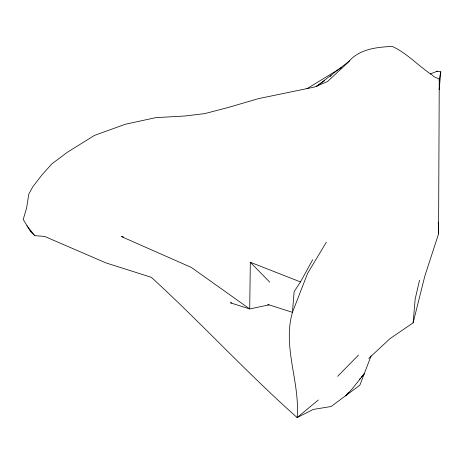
<?xml version="1.0" encoding="UTF-8"?>
<svg xmlns="http://www.w3.org/2000/svg" width="464" height="464" viewBox="0 0 464 464"><rect width="100%" height="100%" fill="white"/><g stroke="black" fill="none" stroke-linecap="round" stroke-linejoin="round"><path stroke-width="0.7" d="M368.723 358.434L389.922 338.708L413.122 322.822L424.792 276.179L438.567 233.827L439.257 79.071L440.8 71.833L437.459 71.166L430.174 73.967M312.719 259.707L300.469 281.921L250.316 262.259L249.702 308.954L269.033 304.848L292.436 312.336C282.321 347.368 300.202 382.261 297.117 417.559L313.252 409.434L331.07 406.522L359.861 385.178L371.142 355.772M439.153 80.504L439.257 79.071L433.631 76.531L432.674 75.394C418.766 66.358 407.491 53.395 392.254 46.441C376.466 47.137 358.533 49.114 348.093 62.425L327.41 81.618L314.221 87.11L258.564 98.617L228.062 107.526L204.728 113.616L184.718 116.017L155.863 117.63L125.361 124.242L94.453 135.418L67.408 152.238L51.904 163.844L41.835 175.056L32.793 186.83L28.774 194.143L26.616 208.052L23.2 219.449L30.491 231.443L34.783 235.677L44.625 236.414L105.804 262.844L151.345 277.321C201.109 322.84 246.72 372.749 297.117 417.559L318.321 399.991M413.122 322.822L415.164 299.054L419.531 280.244M439.159 89.784L440.8 71.833M326.366 242.191L307.632 273.302L292.436 312.336L294.153 291.583L300.469 281.921M348.418 392.573L345.634 395.891L352.141 388.931L364.675 373.213L361.427 377.081M359.565 379.297L360.493 378.189M337.676 376.321L358.463 355.111M316.233 86.617L349.618 60.848M316.297 86.675L324.388 80.719M330.171 76.467L331.325 75.62M436.85 71.613L437.459 71.166M306.878 88.74L341.458 67.628M30.491 231.443L30.821 231.443M231.803 302.876L230.376 302.801L249.702 308.954L191.232 267.368L121.417 236.599L123.54 236.936M267.6 304.773L269.033 304.848M250.316 262.259L269.729 282.176M26.912 225.736L34.783 235.677M438.254 222.239L438.567 233.827"/></g></svg>
